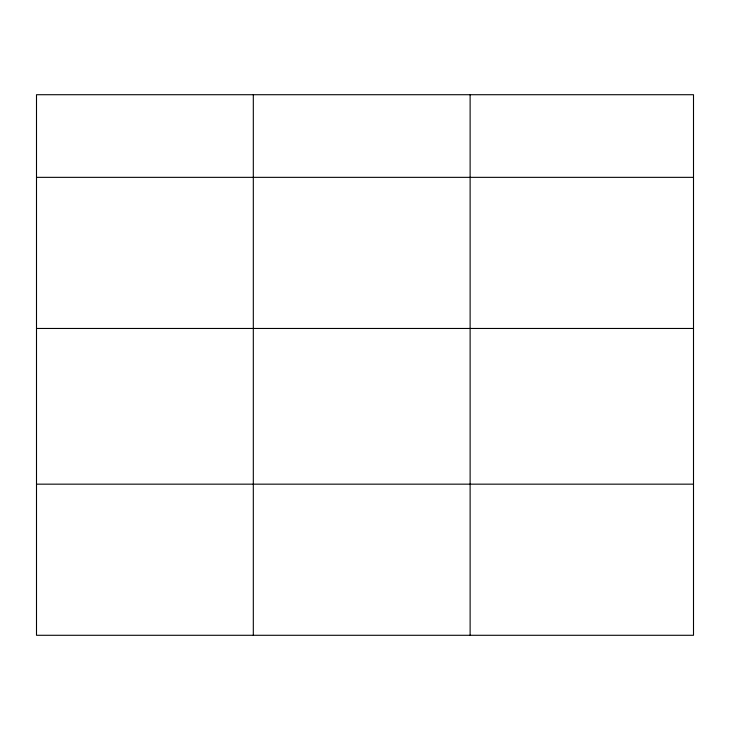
<?xml version="1.0" encoding="UTF-8"?>
<svg xmlns="http://www.w3.org/2000/svg" width="730" height="730" viewBox="0 0 730 730"><rect width="100%" height="100%" fill="white"/><g stroke="black" fill="none" stroke-linecap="round" stroke-linejoin="round"><path stroke-width="1.09" d="M693.5 328.463L693.5 94.718L36.5 94.718L36.5 635.283L693.5 635.283L693.5 328.463L36.5 328.463M36.5 177.344L693.5 177.344M36.5 484.163L693.5 484.163M470.12 94.718L470.12 635.283M253.31 94.718L253.31 635.283"/></g></svg>
